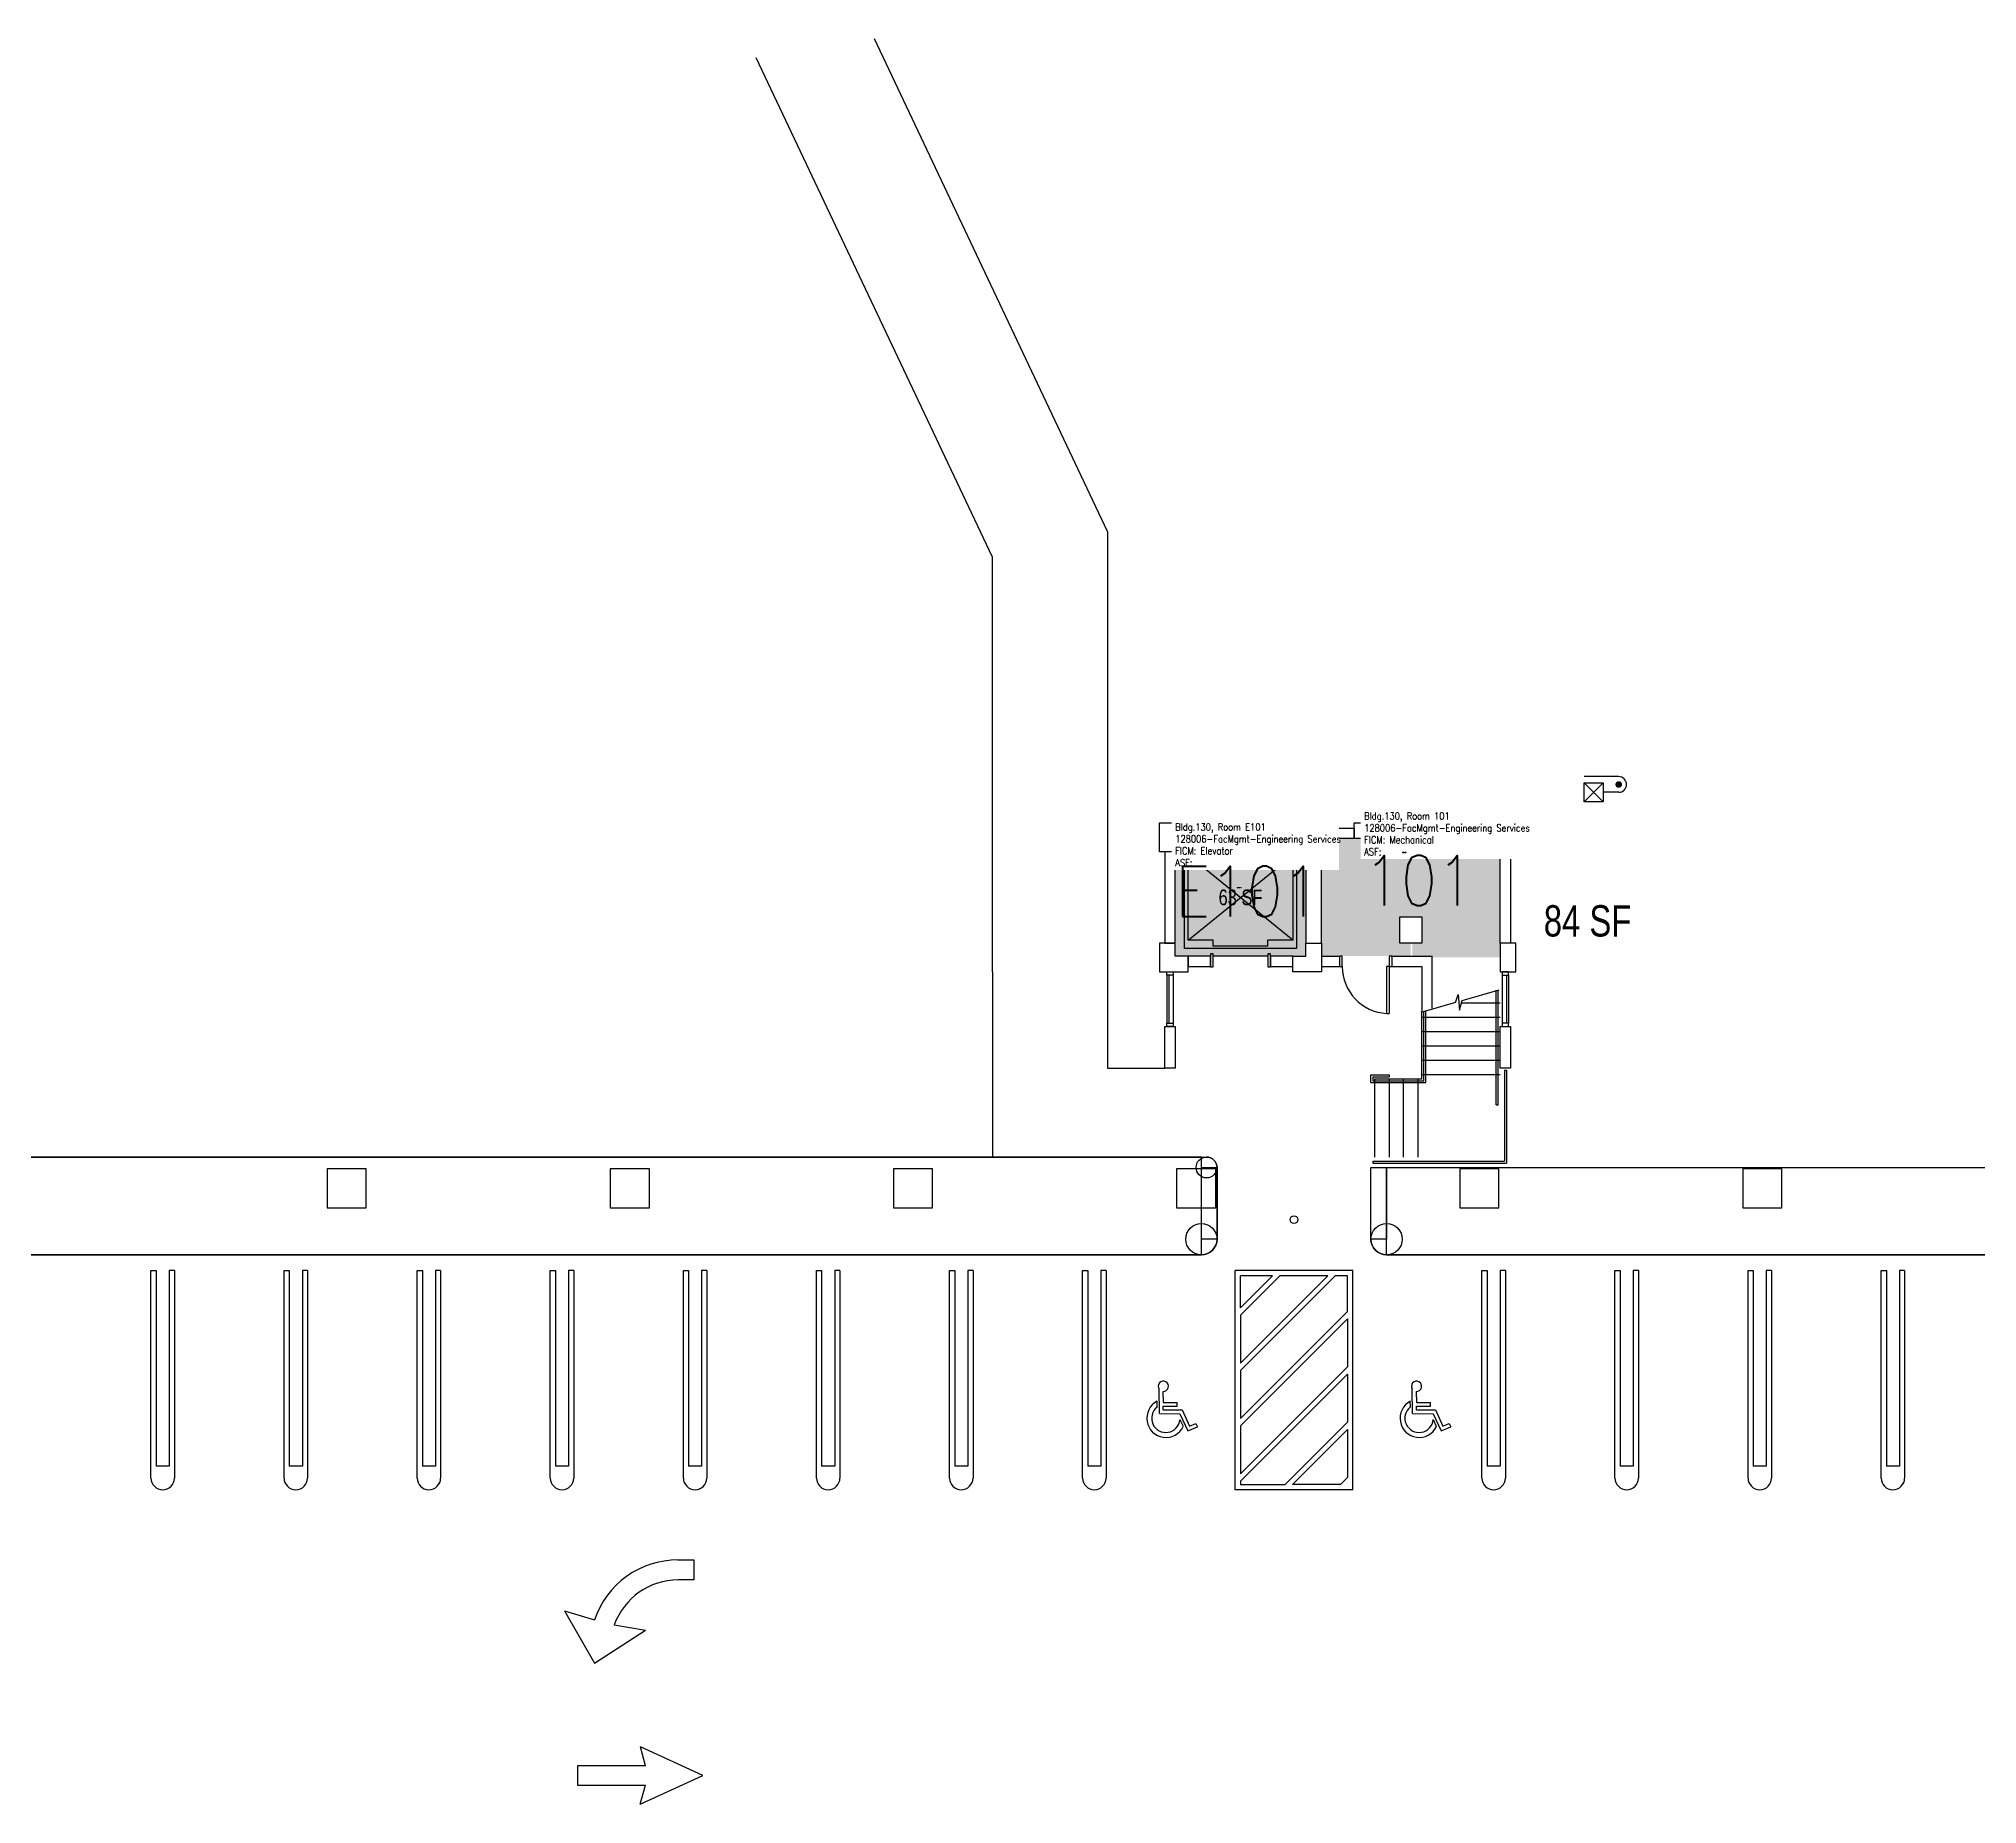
# Model space of a CAD drawing. Header units: inches. Extents: x -1991 to 3847, y -1060 to 4205.
# Drawn here: x 238 to 1724, y 2852 to 4205 of the extents above; entities that cross this region are included whole.
import ezdxf
from ezdxf.enums import TextEntityAlignment as Align

# ---------------------------------------------------------------- set-up
doc = ezdxf.new("R2010")
doc.units = ezdxf.units.IN
doc.header["$LTSCALE"] = 10
doc.header["$MEASUREMENT"] = 0
doc.layers.get('0').update_dxf_attribs({"linetype": 'CONTINUOUS'})
for name, color, linetype in [('A-COLS', 5, 'CONTINUOUS'), ('A-DOOR', 2, 'CONTINUOUS'), ('A-FLOR', 3, 'CONTINUOUS'), ('A-GLAZ', 1, 'CONTINUOUS'), ('A-GLAZ-SILL', 2, 'CONTINUOUS'), ('A-IDEN-ICON', 4, 'CONTINUOUS'), ('A-IDEN-RNUM', 7, 'CONTINUOUS'), ('A-IDEN-SNUM', 4, 'CONTINUOUS'), ('A-IDEN-VNUM', 4, 'CONTINUOUS'), ('A-SITE', 3, 'CONTINUOUS'), ('A-WALL', 7, 'CONTINUOUS'), ('AREA-TEXT', 3, 'CONTINUOUS'), ('Rooms-Category-Color', 7, 'CONTINUOUS'), ('Rooms-College-Color', 7, 'CONTINUOUS'), ('Rooms-Department-Color', 7, 'CONTINUOUS'), ('Rooms-Division-Color', 7, 'CONTINUOUS'), ('Rooms-Information', 7, 'CONTINUOUS')]:
    doc.layers.add(name, color=color, linetype=linetype)
doc.styles.add('AREA', font='arial.ttf', dxfattribs={"width": 0.75, "height": 24})
doc.styles.add('ROOMSNUMBER', font='txt.shx', dxfattribs={"height": 0.03})
doc.styles.add('ROOMVNUMBER', font='simplex.shx', dxfattribs={"width": 0.85})

# ---------------------------------------------------------------- blocks, each defined once
blk = doc.blocks.new('CPELEV')
for p, q in [((-0.035, 0.03), (-0.035, -0.08)), ((0.015, 0.03), (0.015, -0.02)), ((0.045, -0.08), (-0.015, -0.02)), ((-0.015, -0.08), (0.045, -0.02)), ((-0.015, -0.02), (0.045, -0.02)), ((-0.015, -0.08), (-0.015, -0.02)), ((0.045, -0.02), (0.045, -0.08)), ((0.045, -0.08), (-0.015, -0.08))]:
    blk.add_line(p, q)
at = {"const_width": 0.0106}
blk.add_lwpolyline([(-0.0153, 0.03, 1), (-0.0047, 0.03, 1)], format="xyb", close=True, dxfattribs=at)
blk.add_arc((-0.01, 0.03), 0.025, 0, 180)

msp = doc.modelspace()

# ---------------------------------------------------------------- hatches: boundary and pattern name
at = {"layer": 'Rooms-Category-Color', "true_color": 0xadadad}
for points in [[(1209, 3502), (1109, 3502), (1109, 3592), (1209, 3592)], [(1221, 3592), (1358, 3592), (1358, 3501), (1306, 3501), (1306, 3502), (1290.6, 3502), (1290.6, 3512), (1298, 3512), (1298, 3532), (1281, 3532), (1281, 3512), (1289.5, 3512), (1289.5, 3502), (1221, 3502)]]:
    msp.add_hatch(color=253, dxfattribs=at).paths.add_polyline_path(points)
at = {"layer": 'Rooms-College-Color', "true_color": 0xadadad}
for points in [[(1209, 3502), (1109, 3502), (1109, 3592), (1209, 3592)], [(1221, 3592), (1358, 3592), (1358, 3501), (1306, 3501), (1306, 3502), (1290.6, 3502), (1290.6, 3512), (1298, 3512), (1298, 3532), (1281, 3532), (1281, 3512), (1289.5, 3512), (1289.5, 3502), (1221, 3502)]]:
    msp.add_hatch(color=253, dxfattribs=at).paths.add_polyline_path(points)
at = {"layer": 'Rooms-Department-Color', "true_color": 0xacacac}
for points in [[(1209, 3502), (1109, 3502), (1109, 3592), (1209, 3592)], [(1221, 3592), (1358, 3592), (1358, 3501), (1306, 3501), (1306, 3502), (1290.6, 3502), (1290.6, 3512), (1298, 3512), (1298, 3532), (1281, 3532), (1281, 3512), (1289.5, 3512), (1289.5, 3502), (1221, 3502)]]:
    msp.add_hatch(color=253, dxfattribs=at).paths.add_polyline_path(points)
at = {"layer": 'Rooms-Division-Color', "true_color": 0xadadad}
for points in [[(1209, 3502), (1109, 3502), (1109, 3592), (1209, 3592)], [(1221, 3592), (1358, 3592), (1358, 3501), (1306, 3501), (1306, 3502), (1290.6, 3502), (1290.6, 3512), (1298, 3512), (1298, 3532), (1281, 3532), (1281, 3512), (1289.5, 3512), (1289.5, 3502), (1221, 3502)]]:
    msp.add_hatch(color=253, dxfattribs=at).paths.add_polyline_path(points)

# ---------------------------------------------------------------- linework, layer by layer
at = {"layer": 'A-COLS', "linetype": 'Continuous'}
for p, q in [((1097, 3582), (1097, 3604)), ((1097, 3604), (1119, 3604)), ((1119, 3604), (1119, 3592)), ((1199, 3592), (1199, 3604)), ((1199, 3604), (1221, 3604)), ((1221, 3604), (1221, 3582)), ((1348, 3592), (1348, 3604)), ((1348, 3604), (1370, 3604)), ((1370, 3604), (1370, 3582)), ((1109, 3582), (1097, 3582)), ((1109, 3592), (1109, 3582)), ((1119, 3592), (1109, 3592)), ((1209, 3592), (1199, 3592)), ((1209, 3582), (1209, 3592)), ((1221, 3582), (1209, 3582)), ((1358, 3592), (1348, 3592)), ((1358, 3582), (1358, 3592)), ((1370, 3582), (1358, 3582)), ((1109, 3512), (1097, 3512)), ((1097, 3512), (1097, 3490)), ((1109, 3502), (1109, 3512)), ((1209, 3512), (1221, 3512)), ((1209, 3502), (1209, 3512)), ((1221, 3512), (1221, 3490)), ((1119, 3502), (1109, 3502)), ((1119, 3490), (1119, 3502)), ((1199, 3490), (1199, 3502)), ((1199, 3502), (1209, 3502)), ((1097, 3490), (1119, 3490)), ((1221, 3490), (1199, 3490))]:
    msp.add_line(p, q, dxfattribs=at)
at = {"layer": 'A-COLS'}
for p, q in [((1246, 3604), (1268, 3604)), ((1246, 3592), (1246, 3604)), ((1268, 3604), (1268, 3592)), ((1268, 3592), (1246, 3592)), ((1281, 3532), (1298, 3532)), ((1281, 3512), (1281, 3532)), ((1298, 3532), (1298, 3512)), ((1298, 3512), (1281, 3512)), ((1370, 3512), (1358, 3512)), ((1358, 3512), (1358, 3490)), ((1370, 3490), (1370, 3512)), ((1237, 3502), (1234.8, 3502)), ((1234.8, 3502), (1234.8, 3494)), ((1234.8, 3494), (1237, 3494)), ((1237, 3494), (1237, 3502)), ((1275.3, 3502), (1273, 3502)), ((1273, 3502), (1273, 3494)), ((1273, 3494), (1275.3, 3494)), ((1275.3, 3494), (1275.3, 3502)), ((1358, 3490), (1370, 3490)), ((489, 3339), (459, 3339)), ((459, 3339), (459, 3309)), ((489, 3309), (489, 3339)), ((706, 3339), (676, 3339)), ((676, 3339), (676, 3309)), ((706, 3309), (706, 3339)), ((923, 3339), (893, 3339)), ((893, 3339), (893, 3309)), ((923, 3309), (923, 3339)), ((1140, 3339), (1110, 3339)), ((1110, 3339), (1110, 3309)), ((1140, 3309), (1140, 3339)), ((1357, 3339), (1327, 3339)), ((1327, 3339), (1327, 3309)), ((1357, 3309), (1357, 3339)), ((1574, 3339), (1544, 3339)), ((1544, 3339), (1544, 3309)), ((1574, 3309), (1574, 3339)), ((459, 3309), (489, 3309)), ((676, 3309), (706, 3309)), ((893, 3309), (923, 3309)), ((1110, 3309), (1140, 3309)), ((1327, 3309), (1357, 3309)), ((1544, 3309), (1574, 3309))]:
    msp.add_line(p, q, dxfattribs=at)
at = {"layer": 'A-DOOR'}
for p, q in [((1273, 3494), (1271, 3494)), ((1271, 3494), (1271, 3458)), ((1273, 3494), (1273, 3458)), ((1271, 3458), (1273, 3458))]:
    msp.add_line(p, q, dxfattribs=at)
msp.add_arc((1273, 3494), 36, 180, 266.8202, dxfattribs=at)
at = {"layer": 'A-FLOR'}
for p, q in [((1116, 3507.8), (1116, 3581.8)), ((1116, 3581.8), (1202, 3581.8)), ((1116, 3507.8), (1116, 3581.8)), ((1116, 3581.8), (1202, 3581.8)), ((1202, 3581.8), (1202, 3507.8)), ((1202, 3581.8), (1202, 3507.8)), ((1119, 3514.3), (1119, 3579.3)), ((1119, 3579.3), (1199, 3579.3)), ((1199, 3514.3), (1119, 3579.3)), ((1119, 3514.3), (1199, 3579.3)), ((1199, 3579.3), (1199, 3514.3)), ((1202, 3507.8), (1116, 3507.8)), ((1202, 3507.8), (1116, 3507.8)), ((1138, 3514.3), (1119, 3514.3)), ((1138, 3509.6), (1138, 3514.3)), ((1180, 3509.6), (1138, 3509.6)), ((1199, 3514.3), (1180, 3514.3)), ((1180, 3509.6), (1180, 3514.3)), ((1129, 3348), (192, 3348)), ((1129, 3273), (1129, 3348)), ((1129, 3285), (1129, 3340)), ((1129, 3340), (1141, 3340)), ((1141, 3340), (1141, 3285)), ((1259, 3285), (1259, 3340)), ((1259, 3340), (1271, 3340)), ((1271, 3273), (1271, 3340)), ((1271, 3340), (2225, 3340)), ((1271, 3340), (1271, 3285)), ((1141, 3285), (1129, 3285)), ((1271, 3285), (1259, 3285)), ((192, 3273), (1129, 3273)), ((2225, 3273), (1271, 3273)), ((324, 3261), (328, 3261)), ((324, 3102), (324, 3261)), ((328, 3261), (328, 3111)), ((338, 3261), (338, 3111)), ((342, 3261), (338, 3261)), ((342, 3261), (342, 3102)), ((426, 3261), (430, 3261)), ((426, 3102), (426, 3261)), ((430, 3261), (430, 3111)), ((440, 3261), (440, 3111)), ((444, 3261), (440, 3261)), ((444, 3261), (444, 3102)), ((528, 3261), (532, 3261)), ((528, 3102), (528, 3261)), ((532, 3261), (532, 3111)), ((542, 3261), (542, 3111)), ((546, 3261), (542, 3261)), ((546, 3261), (546, 3102)), ((630, 3261), (634, 3261)), ((630, 3102), (630, 3261)), ((634, 3261), (634, 3111)), ((644, 3261), (644, 3111)), ((648, 3261), (644, 3261)), ((648, 3261), (648, 3102)), ((732, 3261), (736, 3261)), ((732, 3102), (732, 3261)), ((736, 3261), (736, 3111)), ((746, 3261), (746, 3111)), ((750, 3261), (746, 3261)), ((750, 3261), (750, 3102)), ((834, 3261), (838, 3261)), ((834, 3102), (834, 3261)), ((838, 3261), (838, 3111)), ((848, 3261), (848, 3111)), ((852, 3261), (848, 3261)), ((852, 3261), (852, 3102)), ((936, 3261), (940, 3261)), ((936, 3102), (936, 3261)), ((940, 3261), (940, 3111)), ((950, 3261), (950, 3111)), ((954, 3261), (950, 3261)), ((954, 3261), (954, 3102)), ((1038, 3261), (1042, 3261)), ((1038, 3102), (1038, 3261)), ((1042, 3261), (1042, 3111)), ((1052, 3261), (1052, 3111)), ((1056, 3261), (1052, 3261)), ((1056, 3261), (1056, 3102)), ((1245, 3261), (1155, 3261)), ((1155, 3093), (1155, 3261)), ((1159, 3184.4), (1231.6, 3257)), ((1159, 3226.8), (1189.2, 3257)), ((1159, 3190), (1226, 3257)), ((1159, 3232.5), (1183.5, 3257)), ((1159, 3232.5), (1159, 3257)), ((1183.5, 3257), (1159, 3257)), ((1226, 3257), (1189.2, 3257)), ((1241, 3257), (1231.6, 3257)), ((1241, 3229.6), (1241, 3257)), ((1245, 3093), (1245, 3261)), ((1344, 3261), (1348, 3261)), ((1344, 3102), (1344, 3261)), ((1348, 3261), (1348, 3111)), ((1358, 3261), (1358, 3111)), ((1362, 3261), (1358, 3261)), ((1362, 3261), (1362, 3102)), ((1446, 3261), (1450, 3261)), ((1446, 3102), (1446, 3261)), ((1450, 3261), (1450, 3111)), ((1460, 3261), (1460, 3111)), ((1464, 3261), (1460, 3261)), ((1464, 3261), (1464, 3102)), ((1548, 3261), (1552, 3261)), ((1548, 3102), (1548, 3261)), ((1552, 3261), (1552, 3111)), ((1562, 3261), (1562, 3111)), ((1566, 3261), (1562, 3261)), ((1566, 3261), (1566, 3102)), ((1650, 3261), (1654, 3261)), ((1650, 3102), (1650, 3261)), ((1654, 3261), (1654, 3111)), ((1664, 3261), (1664, 3111)), ((1668, 3261), (1664, 3261)), ((1668, 3261), (1668, 3102)), ((1241, 3229.6), (1159, 3147.6)), ((1159, 3226.8), (1159, 3190)), ((1241, 3224), (1159, 3142)), ((1241, 3224), (1241, 3187.2)), ((1241, 3187.2), (1159, 3105.2)), ((1159, 3184.4), (1159, 3147.6)), ((1241, 3181.5), (1159, 3099.5)), ((1241, 3181.5), (1241, 3144.8)), ((1096.9, 3151.4), (1096.7, 3170)), ((1099.6, 3168.3), (1099.7, 3160)), ((1290.9, 3151.4), (1290.7, 3170)), ((1293.7, 3168.3), (1293.8, 3160)), ((1095.1, 3156.3), (1095.1, 3160.9)), ((1096.9, 3151.4), (1112.5, 3151.3)), ((1099.7, 3160), (1110.5, 3159.9)), ((1099.7, 3157.1), (1110.5, 3157)), ((1099.8, 3154.3), (1099.7, 3157.1)), ((1099.8, 3154.3), (1114.3, 3154.2)), ((1110.5, 3157), (1110.5, 3159.9)), ((1112.5, 3151.3), (1118.6, 3138.1)), ((1114.3, 3154.2), (1120, 3141.8)), ((1289.2, 3156.3), (1289.1, 3160.9)), ((1290.9, 3151.4), (1306.6, 3151.3)), ((1293.8, 3160), (1304.6, 3159.9)), ((1293.8, 3157.1), (1304.6, 3157)), ((1293.8, 3154.3), (1293.8, 3157.1)), ((1293.8, 3154.3), (1308.4, 3154.2)), ((1304.6, 3157), (1304.6, 3159.9)), ((1306.6, 3151.3), (1312.7, 3138.1)), ((1308.4, 3154.2), (1314.1, 3141.8)), ((1115.2, 3141.4), (1112.7, 3146.7)), ((1118.6, 3138.1), (1126.1, 3141.3)), ((1120, 3141.8), (1124.9, 3143.9)), ((1124.9, 3143.9), (1126.1, 3141.3)), ((1159, 3142), (1159, 3105.2)), ((1241, 3144.8), (1193.2, 3097)), ((1241, 3139.1), (1198.9, 3097)), ((1241, 3139.1), (1241, 3102.3)), ((1309.2, 3141.4), (1306.8, 3146.7)), ((1312.7, 3138.1), (1320.2, 3141.3)), ((1314.1, 3141.8), (1319, 3143.9)), ((1319, 3143.9), (1320.2, 3141.3)), ((338, 3111), (328, 3111)), ((440, 3111), (430, 3111)), ((542, 3111), (532, 3111)), ((644, 3111), (634, 3111)), ((746, 3111), (736, 3111)), ((848, 3111), (838, 3111)), ((950, 3111), (940, 3111)), ((1052, 3111), (1042, 3111)), ((1358, 3111), (1348, 3111)), ((1460, 3111), (1450, 3111)), ((1562, 3111), (1552, 3111)), ((1664, 3111), (1654, 3111)), ((1245, 3093), (1155, 3093)), ((1159, 3099.5), (1159, 3097)), ((1159, 3097), (1193.2, 3097)), ((1235.7, 3097), (1198.9, 3097)), ((1241, 3102.3), (1235.7, 3097)), ((727.8, 3039.2), (740, 3039.2)), ((740, 3039.2), (740, 3023.9)), ((740, 3023.9), (728, 3023.9)), ((641, 3000.2), (664, 2993.3)), ((641, 3000.2), (664, 2960.2)), ((679.1, 2989.6), (703, 2985.4)), ((664, 2960.2), (703, 2985.4)), ((747, 2874), (699.1, 2896)), ((703.1, 2881.5), (699.1, 2896)), ((703.1, 2881.5), (651, 2881.5)), ((651, 2881.5), (651, 2866.5)), ((699, 2852), (747, 2874)), ((651, 2866.5), (703, 2866.5)), ((699, 2852), (703, 2866.5))]:
    msp.add_line(p, q, dxfattribs=at)
at = {"layer": 'A-FLOR', "linetype": 'Continuous'}
for p, q in [((1180, 3502), (1138, 3502)), ((1323.8, 3466.5), (1297.2, 3458.7)), ((1323.8, 3466.5), (1325.8, 3472.5)), ((1325.8, 3472.5), (1326.8, 3460.5)), ((1326.8, 3460.5), (1329, 3468)), ((1358, 3466), (1328.4, 3466)), ((1329, 3468), (1357.2, 3476.2)), ((1355, 3388), (1355, 3475.9)), ((1356.5, 3388), (1356.5, 3475.8)), ((1298, 3408), (1298, 3459)), ((1358, 3455), (1298, 3455)), ((1299.5, 3406.5), (1299.5, 3459.6)), ((1301, 3405), (1301, 3459.9)), ((1358, 3444), (1298, 3444)), ((1358, 3433), (1298, 3433)), ((1358, 3422), (1298, 3422)), ((1259, 3411), (1273, 3411)), ((1259, 3405), (1259, 3411)), ((1259, 3405), (1301, 3405)), ((1260.5, 3409.5), (1260.5, 3406.5)), ((1260.5, 3409.5), (1273, 3409.5)), ((1260.5, 3406.5), (1299.5, 3406.5)), ((1262, 3348), (1262, 3408)), ((1262, 3408), (1298, 3408)), ((1273, 3411), (1273, 3409.5)), ((1273, 3408), (1273, 3348)), ((1284, 3348), (1284, 3408)), ((1295, 3408), (1295, 3348)), ((1358, 3411), (1298, 3411)), ((1361.3, 3414.5), (1362.8, 3414.5)), ((1361.3, 3414.5), (1361.3, 3344.7)), ((1362.8, 3414.5), (1362.8, 3343.2)), ((1355, 3388), (1356.5, 3388)), ((192, 3348), (1133, 3348)), ((1260.5, 3344.7), (1260.5, 3343.2)), ((1260.5, 3344.7), (1361.3, 3344.7)), ((1260.5, 3343.2), (1362.8, 3343.2)), ((1141, 3285), (1141, 3340)), ((1141, 3285), (1141, 3340)), ((1259, 3285), (1259, 3340)), ((1129, 3273), (232, 3273)), ((1271, 3273), (3304, 3273))]:
    msp.add_line(p, q, dxfattribs=at)
for centre, radius in [((1133, 3340), 8), ((1200, 3300), 3), ((1129, 3285), 12), ((1271, 3285), 12)]:
    msp.add_circle(centre, radius, dxfattribs=at)
for centre, radius, start, end in [((1133, 3340), 8, 0, 90), ((1129, 3285), 12, 270, 0), ((1271, 3285), 12, 180, 270)]:
    msp.add_arc(centre, radius, start, end, dxfattribs=at)
at = {"layer": 'A-FLOR'}
for centre, radius, start, end in [((1099.9, 3172.3), 3.94, 266.4038, 215.8453), ((1293.9, 3172.3), 3.94, 266.4038, 215.8453), ((1101.9, 3147.8), 14.7, 117.6345, 334.1326), ((1101.8, 3147.8), 10.9, 128.171, 354.6043), ((1296, 3147.8), 14.7, 117.6345, 334.1326), ((1295.9, 3147.8), 10.9, 128.171, 354.6043), ((333, 3102), 9, 180, 0), ((435, 3102), 9, 180, 0), ((537, 3102), 9, 180, 0), ((639, 3102), 9, 180, 0), ((741, 3102), 9, 180, 0), ((843, 3102), 9, 180, 0), ((945, 3102), 9, 180, 0), ((1047, 3102), 9, 180, 0), ((1353, 3102), 9, 180, 0), ((1455, 3102), 9, 180, 0), ((1557, 3102), 9, 180, 0), ((1659, 3102), 9, 180, 0), ((727.6, 2972.2), 67, 89.6957, 161.6491), ((728, 2971.9), 52, 90, 160.1124)]:
    msp.add_arc(centre, radius, start, end, dxfattribs=at)
at = {"layer": 'A-GLAZ'}
for p, q in [((1136, 3595.4), (1121, 3595.4)), ((1138, 3595.4), (1180, 3595.4)), ((1197, 3595.4), (1182, 3595.4)), ((1285, 3595.4), (1270, 3595.4)), ((1287, 3595.4), (1329, 3595.4)), ((1346, 3595.4), (1331, 3595.4)), ((1104.1, 3487.5), (1104.1, 3450.5)), ((1362.9, 3487.5), (1362.9, 3450.5))]:
    msp.add_line(p, q, dxfattribs=at)
at = {"layer": 'A-GLAZ-SILL'}
for p, q in [((1119, 3597), (1121, 3597)), ((1119, 3592), (1119, 3597)), ((1121, 3597), (1197, 3597)), ((1121, 3597), (1121, 3592)), ((1136, 3597), (1138, 3597)), ((1136, 3592), (1136, 3597)), ((1138, 3597), (1138, 3592)), ((1180, 3597), (1182, 3597)), ((1180, 3592), (1180, 3597)), ((1182, 3597), (1182, 3592)), ((1197, 3597), (1199, 3597)), ((1197, 3592), (1197, 3597)), ((1199, 3597), (1199, 3592)), ((1268, 3597), (1270, 3597)), ((1268, 3592), (1268, 3597)), ((1270, 3597), (1346, 3597)), ((1270, 3597), (1270, 3592)), ((1285, 3597), (1287, 3597)), ((1285, 3592), (1285, 3597)), ((1287, 3597), (1287, 3592)), ((1329, 3597), (1331, 3597)), ((1329, 3592), (1329, 3597)), ((1331, 3597), (1331, 3592)), ((1346, 3597), (1348, 3597)), ((1346, 3592), (1346, 3597)), ((1348, 3597), (1348, 3592)), ((1121, 3592), (1119, 3592)), ((1121, 3592), (1197, 3592)), ((1138, 3592), (1136, 3592)), ((1182, 3592), (1180, 3592)), ((1199, 3592), (1197, 3592)), ((1270, 3592), (1268, 3592)), ((1270, 3592), (1346, 3592)), ((1287, 3592), (1285, 3592)), ((1331, 3592), (1329, 3592)), ((1348, 3592), (1346, 3592)), ((1102.5, 3487.5), (1102.5, 3490)), ((1102.5, 3490), (1107.5, 3490)), ((1102.5, 3487.5), (1102.5, 3450.5)), ((1107.5, 3487.5), (1102.5, 3487.5)), ((1107.5, 3490), (1107.5, 3487.5)), ((1107.5, 3487.5), (1107.5, 3450.5)), ((1364.5, 3490), (1359.5, 3490)), ((1359.5, 3490), (1359.5, 3487.5)), ((1359.5, 3487.5), (1359.5, 3450.5)), ((1359.5, 3487.5), (1364.5, 3487.5)), ((1364.5, 3487.5), (1364.5, 3490)), ((1364.5, 3487.5), (1364.5, 3450.5)), ((1102.5, 3448), (1102.5, 3450.5)), ((1102.5, 3450.5), (1107.5, 3450.5)), ((1107.5, 3448), (1102.5, 3448)), ((1107.5, 3450.5), (1107.5, 3448)), ((1364.5, 3450.5), (1359.5, 3450.5)), ((1359.5, 3450.5), (1359.5, 3448)), ((1359.5, 3448), (1364.5, 3448)), ((1364.5, 3448), (1364.5, 3450.5))]:
    msp.add_line(p, q, dxfattribs=at)
at = {"layer": 'A-SITE'}
for p, q in [((1057, 3827.4), (878.4, 4205)), ((969, 3807.7), (787.9, 4190.5)), ((1057, 3827.4), (1057, 3416)), ((969, 3490), (969, 3807.7)), ((969, 3490), (969, 3348)), ((1057, 3416), (1101, 3416))]:
    msp.add_line(p, q, dxfattribs=at)
at = {"layer": 'A-WALL'}
for p, q in [((1221, 3592), (1221, 3600)), ((1221, 3600), (1246, 3600)), ((1246, 3600), (1246, 3592)), ((1109, 3582), (1101, 3582)), ((1101, 3582), (1101, 3512)), ((1109, 3512), (1109, 3582)), ((1221, 3582), (1209, 3582)), ((1209, 3582), (1209, 3512)), ((1246, 3592), (1221, 3592)), ((1221, 3512), (1221, 3582)), ((1358, 3582), (1366, 3582)), ((1358, 3512), (1358, 3582)), ((1366, 3582), (1366, 3512)), ((1101, 3512), (1109, 3512)), ((1209, 3512), (1221, 3512)), ((1366, 3512), (1358, 3512)), ((1136, 3502), (1119, 3502)), ((1119, 3502), (1119, 3494)), ((1119, 3494), (1136, 3494)), ((1138, 3503.7), (1136, 3503.7)), ((1136, 3503.7), (1136, 3493.7)), ((1136, 3494), (1136, 3502)), ((1136, 3493.7), (1138, 3493.7)), ((1138, 3493.7), (1138, 3503.7)), ((1182, 3503.7), (1180, 3503.7)), ((1180, 3503.7), (1180, 3493.7)), ((1180, 3493.7), (1182, 3493.7)), ((1182, 3493.7), (1182, 3503.7)), ((1199, 3502), (1182, 3502)), ((1182, 3502), (1182, 3494)), ((1182, 3494), (1199, 3494)), ((1199, 3494), (1199, 3502)), ((1101, 3416), (1101, 3448)), ((1101, 3448), (1109, 3448)), ((1109, 3448), (1109, 3416)), ((1358, 3416), (1358, 3448)), ((1358, 3448), (1366, 3448)), ((1366, 3448), (1366, 3416)), ((1109, 3416), (1101, 3416)), ((1366, 3416), (1358, 3416))]:
    msp.add_line(p, q, dxfattribs=at)
at = {"layer": 'A-WALL', "linetype": 'Continuous'}
for p, q in [((1221, 3502), (1234.8, 3502)), ((1221, 3494), (1234.8, 3494)), ((1275.3, 3502), (1306, 3502)), ((1275.3, 3494), (1298, 3494)), ((1298, 3494), (1298, 3459.2)), ((1306, 3462.2), (1306, 3502))]:
    msp.add_line(p, q, dxfattribs=at)

# ---------------------------------------------------------------- block references
at = {"layer": 'A-IDEN-ICON', "xscale": 240, "yscale": 240, "zscale": 240, "rotation": 270}
msp.add_blockref('CPELEV', (1441.7, 3631.1), dxfattribs=at)

# ---------------------------------------------------------------- texts
at = {"layer": 'A-IDEN-RNUM', "style": 'ROOMSNUMBER'}
for s, p in [('0101-00', (1283, 3581.2)), ('E101-00', (1156.4, 3554.2))]:
    msp.add_text(s, height=0.36, rotation=360, dxfattribs=at).set_placement(p)
at = {"layer": 'A-IDEN-SNUM', "style": 'ROOMSNUMBER'}
for s, p in [('1300010100', (1283, 3581.2)), ('1300E10100', (1156.4, 3554.2))]:
    msp.add_text(s, height=0.36, rotation=360, dxfattribs=at).set_placement(p)
at = {"layer": 'A-IDEN-VNUM', "char_height": 38.4, "width": 82.003, "attachment_point": 1, "style": 'ROOMVNUMBER'}
for s, insert in [('E101', (1109, 3570.8)), ('101', (1253.8, 3579.2))]:
    msp.add_mtext(s, dxfattribs=dict(at, insert=insert))
at = {"layer": 'AREA-TEXT', "style": 'AREA', "width": 0.75}
for s, height, p in [('63 SF', 12, (1159, 3547)), ('84 SF', 24, (1425, 3529))]:
    msp.add_text(s, height=height, dxfattribs=at).set_placement(p, align=Align.MIDDLE_CENTER)

# ---------------------------------------------------------------- next in the draw order: texts
at = {"layer": 'Rooms-Information', "char_height": 5.486, "width": 122.88, "attachment_point": 7, "style": 'ROOMVNUMBER', "bg_fill": 3, "box_fill_scale": 1.5, "bg_fill_color": 256, "bg_fill_true_color": 13158600, "bg_fill_transparency": 0}
for s, insert in [('Bldg.130, Room 101^M^J128006-FacMgmt-Engineering Services^M^JFICM: Mechanical^M^JASF: ', (1253.8, 3579.2)), ('Bldg.130, Room E101^M^J128006-FacMgmt-Engineering Services^M^JFICM: Elevator^M^JASF: ', (1109, 3570.8))]:
    msp.add_mtext(s, dxfattribs=dict(at, insert=insert))

doc.saveas('drawing.dxf')
